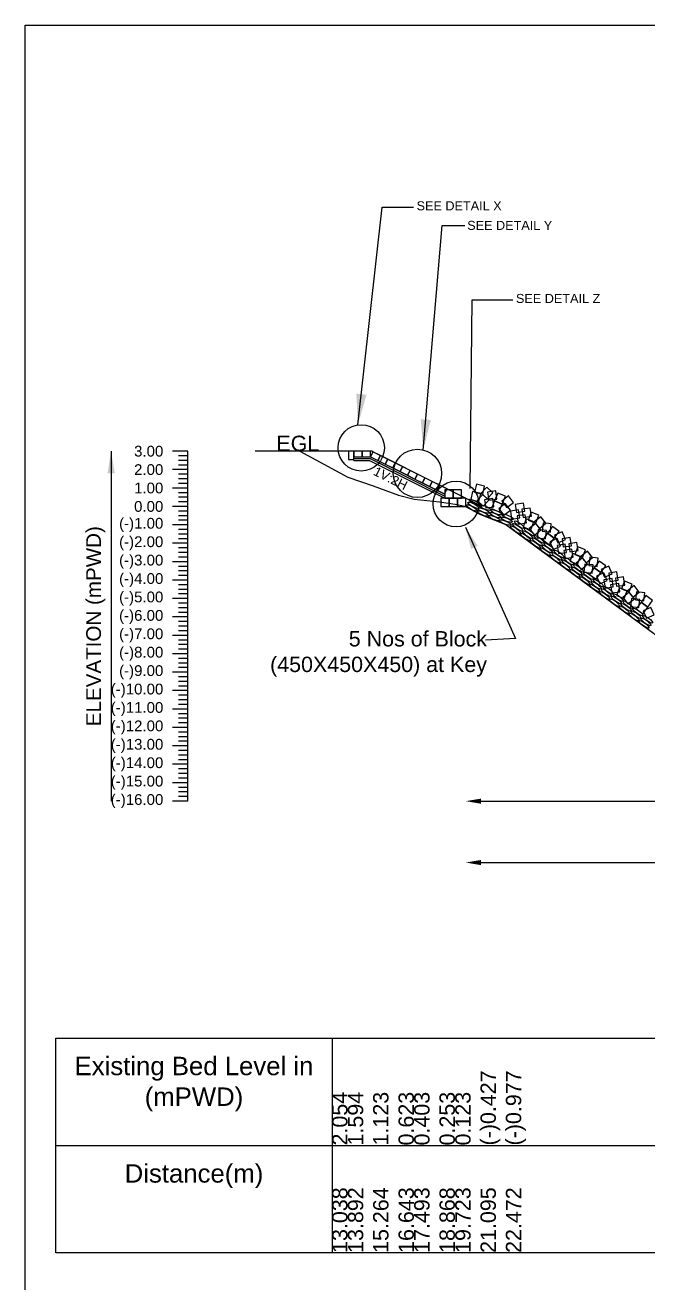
# Model space of a CAD drawing. Header units: inches. Extents: x 91231 to 269365, y -29123 to 27954.
# Drawn here: x 208552 to 210581, y -20583 to -16485 of the extents above; entities that cross this region are included whole.
import ezdxf

# ---------------------------------------------------------------- set-up
doc = ezdxf.new("R2010")
doc.units = ezdxf.units.IN
doc.header["$LTSCALE"] = 7
doc.header["$MEASUREMENT"] = 0
doc.header["$PDMODE"] = 3
for name, color, linetype, lineweight in [('Cross section Data Border', 7, 'Continuous', 9), ('Cross Section Labels', 7, 'Continuous', 9), ('Existing_Bed_Level for Xsection', 7, 'Continuous', 25), ('Long Section Labels', 7, 'Continuous', 9)]:
    doc.layers.add(name, color=color, linetype=linetype, lineweight=lineweight)
doc.styles.get("Standard").update_dxf_attribs({"font": 'arial.ttf'})
doc.dimstyles.new('Appron Lebeling Style', dxfattribs={"dimtxt": 50, "dimasz": 50, "dimexe": 0.18, "dimexo": 0.0625, "dimgap": 0.09, "dimtad": 0, "dimtih": 1, "dimtoh": 1, "dimdec": 4, "dimzin": 0, "dimdsep": 46, "dimtxsty": 'Standard', "dimcen": 0.09, "dimse1": 1, "dimse2": 1, "dimadec": 0, "dimazin": 0, "dimtfac": 1, "dimtdec": 4, "dimtofl": 0, "dimtmove": 0, "dimatfit": 3, "dimfxl": 1, "dimtolj": 1, "dimtzin": 0, "dimarcsym": 0})
doc.dimstyles.get("Standard").update_dxf_attribs({"dimtxt": 0.18, "dimasz": 0.18, "dimexe": 0.18, "dimexo": 0.0625, "dimgap": 0.09, "dimtad": 0, "dimtih": 1, "dimtoh": 1, "dimdec": 4, "dimzin": 0, "dimdsep": 46, "dimtxsty": 'Standard', "dimcen": 0.09, "dimadec": 0, "dimazin": 0, "dimtfac": 1, "dimtdec": 4, "dimtofl": 0, "dimtmove": 0, "dimatfit": 3, "dimfxl": 1, "dimtolj": 1, "dimtzin": 0, "dimarcsym": 0})

# ---------------------------------------------------------------- blocks, each defined once
blk = doc.blocks.new('*D7')
at = {"layer": 'Cross Section Labels', "color": 0, "lineweight": -2, "transparency": 16777216}
for p, q in [((210037.5, -19013.3), (211187, -19013.3)), ((212583.6, -19013.3), (211434.1, -19013.3))]:
    blk.add_line(p, q, dxfattribs=at)
at = {"layer": 'Cross Section Labels', "color": 0, "transparency": 16777216}
for points in [[(210037.5, -19005), (210037.5, -19021.7), (209987.5, -19013.3)], [(212583.6, -19005), (212583.6, -19021.7), (212633.6, -19013.3)]]:
    blk.add_solid(points, dxfattribs=at)
at = {"layer": 'Defpoints', "color": 0, "transparency": 16777216}
for p in [(209987.5, -18053.3), (212633.6, -18953.3), (212633.6, -19013.3)]:
    blk.add_point(p, dxfattribs=at)
at = {"layer": 'Cross Section Labels', "color": 0, "transparency": 16777216, "insert": (211310.5, -19013.3), "char_height": 50, "attachment_point": 5}
blk.add_mtext('\\A1;48.00 m', dxfattribs=at)
blk = doc.blocks.new('*D8')
at = {"layer": 'Cross Section Labels', "color": 0, "lineweight": -2, "transparency": 16777216}
for p, q in [((210037.5, -19213.3), (210954.9, -19213.3)), ((212583.6, -19213.3), (211666.2, -19213.3))]:
    blk.add_line(p, q, dxfattribs=at)
at = {"layer": 'Cross Section Labels', "color": 0, "transparency": 16777216}
for points in [[(210037.5, -19205), (210037.5, -19221.7), (209987.5, -19213.3)], [(212583.6, -19205), (212583.6, -19221.7), (212633.6, -19213.3)]]:
    blk.add_solid(points, dxfattribs=at)
at = {"layer": 'Defpoints', "color": 0, "transparency": 16777216}
for p in [(209987.5, -18053.3), (212633.6, -18953.3), (212633.6, -19213.3)]:
    blk.add_point(p, dxfattribs=at)
at = {"layer": 'Cross Section Labels', "color": 0, "transparency": 16777216, "insert": (211310.5, -19213.3), "char_height": 50, "attachment_point": 5}
blk.add_mtext('\\A1;Block @21.00 m³/m ^JGoo Bag @27.00 m³/m ', dxfattribs=at)

msp = doc.modelspace()

# ---------------------------------------------------------------- linework, layer by layer
at = {"layer": 'Cross section Data Border'}
msp.add_lwpolyline([(208652.30409, -19785.14958), (214882.06082, -19785.14958), (214882.06082, -20485.14958), (208652.30409, -20485.14958)], close=True, dxfattribs=at)
for points in [[(209552.30409, -19785.14958), (209552.30409, -20485.14958)], [(208652.30409, -20135.14958), (214882.06082, -20135.14958)]]:
    msp.add_lwpolyline(points, dxfattribs=at)
at = {"layer": 'Cross Section Labels'}
msp.add_lwpolyline([(208552.30409, -16485.14958), (218552.30409, -16485.14958), (218552.30409, -23556.14958), (208552.30409, -23556.14958)], close=True, dxfattribs=at)
msp.add_lwpolyline([(210002.13018, -17994.9812), (210008.04847, -17379.72926), (210140.57104, -17379.864)], dxfattribs=at)
for centre, radius in [((209647.32388, -17862.30396), 75.51259), ((209830.28739, -17945.42576), 78.80143), ((209955.88583, -18045.15304), 74.5334)]:
    msp.add_circle(centre, radius, dxfattribs=at)
at = {"layer": 'Existing_Bed_Level for Xsection'}
for points in [[(209681.50335, -17873.34958), (209301.58312, -17873.34958)], [(209446.92308, -17873.34958), (209603.54644, -17957.70958), (209685.86006, -17985.96958), (209768.59882, -18015.96958), (209819.57115, -18029.16958), (209902.07754, -18038.16958), (209953.38478, -18045.96958), (209984.90721, -18051.96958), (210035.70119, -18078.96958), (210118.33211, -18111.96958), (210598.76988, -18466.14958), (210679.65946, -18546.54958), (210849.32662, -18608.34958), (211022.19873, -18711.54958), (211236.57638, -18801.54958), (211443.20013, -18858.54958), (211612.88566, -18895.74958), (211784.96249, -18910.74958), (211952.26315, -18931.14958), (212165.17285, -18942.54958), (212382.47818, -18949.74958), (212681.52125, -18953.94958)], [(210041.50335, -18053.34958), (209685.30397, -17875.24989), (209681.50335, -17873.34958), (209677.25412, -17873.34958), (209623.25412, -17873.34958)], [(209623.25412, -17891.34958), (209677.25412, -17891.34958), (209920.00335, -18012.72419)], [(209623.25412, -17897.34958), (209675.83771, -17897.34958), (209920.00335, -18019.43239)], [(209623.25412, -17903.34958), (209674.42131, -17903.34958), (209920.00335, -18026.1406)]]:
    msp.add_lwpolyline(points, dxfattribs=at)
at = {"layer": 'Long Section Labels'}
msp.add_line((209623.25412, -17903.34958), (209623.25412, -17900.34958), dxfattribs=at)
for points in [[(209082.33642, -17873.34958), (209032.33642, -17873.34958)], [(209082.33642, -17888.34958), (209052.33642, -17888.34958)], [(209082.33642, -17903.34958), (209052.33642, -17903.34958)], [(209082.33642, -19013.34958), (209082.33642, -18953.34958), (209082.33642, -18893.34958), (209082.33642, -18833.34958), (209082.33642, -18773.34958), (209082.33642, -18713.34958), (209082.33642, -18653.34958), (209082.33642, -18593.34958), (209082.33642, -18533.34958), (209082.33642, -18473.34958), (209082.33642, -18413.34958), (209082.33642, -18353.34958), (209082.33642, -18293.34958), (209082.33642, -18233.34958), (209082.33642, -18173.34958), (209082.33642, -18113.34958), (209082.33642, -18053.34958), (209082.33642, -17993.34958), (209082.33642, -17933.34958), (209082.33642, -17873.34958)], [(209082.33642, -17933.34958), (209032.33642, -17933.34958)], [(209082.33642, -17918.34958), (209052.33642, -17918.34958)], [(209082.33642, -17948.34958), (209052.33642, -17948.34958)], [(209082.33642, -17963.34958), (209052.33642, -17963.34958)], [(209082.33642, -17978.34958), (209052.33642, -17978.34958)], [(209082.33642, -17993.34958), (209032.33642, -17993.34958)], [(209082.33642, -18008.34958), (209052.33642, -18008.34958)], [(209082.33642, -18023.34958), (209052.33642, -18023.34958)], [(209082.33642, -18053.34958), (209032.33642, -18053.34958)], [(209082.33642, -18038.34958), (209052.33642, -18038.34958)], [(209082.33642, -18068.34958), (209052.33642, -18068.34958)], [(209082.33642, -18083.34958), (209052.33642, -18083.34958)], [(209082.33642, -18098.34958), (209052.33642, -18098.34958)], [(209082.33642, -18113.34958), (209032.33642, -18113.34958)], [(209082.33642, -18128.34958), (209052.33642, -18128.34958)], [(209082.33642, -18143.34958), (209052.33642, -18143.34958)], [(209082.33642, -18173.34958), (209032.33642, -18173.34958)], [(209082.33642, -18158.34958), (209052.33642, -18158.34958)], [(209082.33642, -18188.34958), (209052.33642, -18188.34958)], [(209082.33642, -18233.34958), (209032.33642, -18233.34958)], [(209082.33642, -18203.34958), (209052.33642, -18203.34958)], [(209082.33642, -18218.34958), (209052.33642, -18218.34958)], [(209082.33642, -18248.34958), (209052.33642, -18248.34958)], [(209082.33642, -18263.34958), (209052.33642, -18263.34958)], [(209082.33642, -18293.34958), (209032.33642, -18293.34958)], [(209082.33642, -18278.34958), (209052.33642, -18278.34958)], [(209082.33642, -18308.34958), (209052.33642, -18308.34958)], [(209082.33642, -18353.34958), (209032.33642, -18353.34958)], [(209082.33642, -18323.34958), (209052.33642, -18323.34958)], [(209082.33642, -18338.34958), (209052.33642, -18338.34958)], [(209082.33642, -18368.34958), (209052.33642, -18368.34958)], [(209082.33642, -18383.34958), (209052.33642, -18383.34958)], [(209082.33642, -18413.34958), (209032.33642, -18413.34958)], [(209082.33642, -18398.34958), (209052.33642, -18398.34958)], [(209082.33642, -18428.34958), (209052.33642, -18428.34958)], [(209082.33642, -18473.34958), (209032.33642, -18473.34958)], [(209082.33642, -18443.34958), (209052.33642, -18443.34958)], [(209082.33642, -18458.34958), (209052.33642, -18458.34958)], [(209082.33642, -18488.34958), (209052.33642, -18488.34958)], [(209082.33642, -18503.34958), (209052.33642, -18503.34958)], [(209082.33642, -18518.34958), (209052.33642, -18518.34958)], [(209082.33642, -18533.34958), (209032.33642, -18533.34958)], [(209082.33642, -18548.34958), (209052.33642, -18548.34958)], [(209082.33642, -18593.34958), (209032.33642, -18593.34958)], [(209082.33642, -18563.34958), (209052.33642, -18563.34958)], [(209082.33642, -18578.34958), (209052.33642, -18578.34958)], [(209082.33642, -18608.34958), (209052.33642, -18608.34958)], [(209082.33642, -18623.34958), (209052.33642, -18623.34958)], [(209082.33642, -18638.34958), (209052.33642, -18638.34958)], [(209082.33642, -18653.34958), (209032.33642, -18653.34958)], [(209082.33642, -18668.34958), (209052.33642, -18668.34958)], [(209082.33642, -18683.34958), (209052.33642, -18683.34958)], [(209082.33642, -18713.34958), (209032.33642, -18713.34958)], [(209082.33642, -18698.34958), (209052.33642, -18698.34958)], [(209082.33642, -18728.34958), (209052.33642, -18728.34958)], [(209082.33642, -18743.34958), (209052.33642, -18743.34958)], [(209082.33642, -18758.34958), (209052.33642, -18758.34958)], [(209082.33642, -18773.34958), (209032.33642, -18773.34958)], [(209082.33642, -18788.34958), (209052.33642, -18788.34958)], [(209082.33642, -18803.34958), (209052.33642, -18803.34958)], [(209082.33642, -18833.34958), (209032.33642, -18833.34958)], [(209082.33642, -18818.34958), (209052.33642, -18818.34958)], [(209082.33642, -18848.34958), (209052.33642, -18848.34958)], [(209082.33642, -18863.34958), (209052.33642, -18863.34958)], [(209082.33642, -18878.34958), (209052.33642, -18878.34958)], [(209082.33642, -18893.34958), (209032.33642, -18893.34958)], [(209082.33642, -18908.34958), (209052.33642, -18908.34958)], [(209082.33642, -18923.34958), (209052.33642, -18923.34958)], [(209082.33642, -18953.34958), (209032.33642, -18953.34958)], [(209082.33642, -18938.34958), (209052.33642, -18938.34958)], [(209082.33642, -18968.34958), (209052.33642, -18968.34958)], [(209082.33642, -18983.34958), (209052.33642, -18983.34958)], [(209082.33642, -18998.34958), (209052.33642, -18998.34958)], [(209082.33642, -19013.34958), (209032.33642, -19013.34958)]]:
    msp.add_lwpolyline(points, dxfattribs=at)
for points in [[(209623.25412, -17873.34958), (209605.25412, -17873.34958), (209605.25412, -17900.34958), (209623.25412, -17900.34958)], [(209650.25412, -17873.34958), (209623.25412, -17873.34958), (209623.25412, -17891.34958), (209650.25412, -17891.34958)], [(209677.25412, -17873.34958), (209650.25412, -17873.34958), (209650.25412, -17891.34958), (209677.25412, -17891.34958)], [(209709.4535, -17887.32465), (209685.30397, -17875.24989), (209677.25412, -17891.34958), (209701.40366, -17903.42434)], [(209733.60303, -17899.39942), (209709.4535, -17887.32465), (209701.40366, -17903.42434), (209725.55319, -17915.49911)], [(209757.75257, -17911.47419), (209733.60303, -17899.39942), (209725.55319, -17915.49911), (209749.70272, -17927.57388)], [(209781.9021, -17923.54896), (209757.75257, -17911.47419), (209749.70272, -17927.57388), (209773.85226, -17939.64864)], [(209806.05164, -17935.62372), (209781.9021, -17923.54896), (209773.85226, -17939.64864), (209798.00179, -17951.72341)], [(209830.20117, -17947.69849), (209806.05164, -17935.62372), (209798.00179, -17951.72341), (209822.15133, -17963.79818)], [(209854.35071, -17959.77326), (209830.20117, -17947.69849), (209822.15133, -17963.79818), (209846.30086, -17975.87295)], [(209878.50024, -17971.84802), (209854.35071, -17959.77326), (209846.30086, -17975.87295), (209870.45039, -17987.94771)], [(209902.64977, -17983.92279), (209878.50024, -17971.84802), (209870.45039, -17987.94771), (209894.59993, -18000.02248)], [(209926.79931, -17995.99756), (209902.64977, -17983.92279), (209894.59993, -18000.02248), (209918.74946, -18012.09725)], [(210048.98357, -17986.78225), (210022.67364, -17980.71694), (210016.60833, -18007.02686), (210042.91825, -18013.09218)], [(209933.50335, -18026.34958), (209906.50335, -18026.34958), (209906.50335, -18053.34958), (209933.50335, -18053.34958)], [(209947.00335, -17999.34958), (209920.00335, -17999.34958), (209920.00335, -18026.34958), (209947.00335, -18026.34958)], [(209960.50335, -18026.34958), (209933.50335, -18026.34958), (209933.50335, -18053.34958), (209960.50335, -18053.34958)], [(209974.00335, -17999.34958), (209947.00335, -17999.34958), (209947.00335, -18026.34958), (209974.00335, -18026.34958)], [(209987.50335, -18026.34958), (209960.50335, -18026.34958), (209960.50335, -18053.34958), (209987.50335, -18053.34958)], [(210036.31063, -18010.62333), (210010.00071, -18004.55801), (210003.93539, -18030.86793), (210030.24531, -18036.93325)], [(210063.04439, -18032.75386), (210043.29938, -18014.33826), (210024.88377, -18034.08327), (210044.62879, -18052.49887)], [(210075.71733, -18008.91279), (210055.97231, -17990.49719), (210037.55671, -18010.2422), (210057.30173, -18028.6578)], [(210075.4896, -18027.51854), (210048.76535, -18031.36746), (210052.61427, -18058.09172), (210079.33853, -18054.24279)], [(210085.50345, -18002.44419), (210058.77919, -18006.29312), (210062.62812, -18033.01737), (210089.35237, -18029.16844)], [(210116.68423, -18020.21438), (210091.60988, -18010.20053), (210081.59603, -18035.27488), (210106.67038, -18045.28873)], [(210143.17458, -18039.99778), (210126.45379, -18018.79837), (210105.25437, -18035.51917), (210121.97517, -18056.71858)], [(210106.67038, -18045.28873), (210081.59603, -18035.27488), (210071.58218, -18060.34922), (210096.65653, -18070.36307)], [(210133.16073, -18065.07213), (210116.43994, -18043.87272), (210095.24053, -18060.59351), (210111.96132, -18081.79292)], [(210159.81111, -18064.0407), (210133.11324, -18068.06858), (210137.14112, -18094.76645), (210163.83898, -18090.73857)], [(210175.83256, -18042.30793), (210149.13469, -18046.33581), (210153.16257, -18073.03368), (210179.86044, -18069.0058)], [(210201.60222, -18085.01502), (210197.55309, -18058.32036), (210170.85843, -18062.3695), (210174.90757, -18089.06416)], [(210185.58077, -18106.74778), (210181.53163, -18080.05313), (210154.83698, -18084.10227), (210158.88612, -18110.79692)], [(210209.4349, -18103.79886), (210184.29402, -18093.95322), (210174.44839, -18119.09409), (210199.58926, -18128.93973)], [(210225.45635, -18082.06609), (210200.31548, -18072.22046), (210190.46984, -18097.36133), (210215.61071, -18107.20697)], [(210232.64696, -18129.59914), (210215.80561, -18108.49537), (210194.70185, -18125.33672), (210211.5432, -18146.44049)], [(210248.66842, -18107.86637), (210231.82707, -18086.76261), (210210.7233, -18103.60395), (210227.56465, -18124.70772)], [(210266.35598, -18109.85393), (210239.52593, -18106.82926), (210236.50127, -18133.65931), (210263.33131, -18136.68397)], [(210250.33453, -18131.58669), (210223.50448, -18128.56202), (210220.47981, -18155.39207), (210247.30986, -18158.41674)], [(210276.01704, -18156.65518), (210254.28428, -18140.63372), (210238.26283, -18162.36649), (210259.99559, -18178.38794)], [(210292.0385, -18134.92241), (210270.30573, -18118.90096), (210254.28428, -18140.63372), (210276.01704, -18156.65518)], [(210312.6742, -18160.75436), (210301.84899, -18136.01947), (210277.1141, -18146.84468), (210287.93931, -18171.57957)], [(210296.65275, -18182.48712), (210285.82754, -18157.75223), (210261.09265, -18168.57745), (210271.91786, -18193.31234)], [(210311.94046, -18176.19086), (210285.24259, -18180.21874), (210289.27047, -18206.91661), (210315.96834, -18202.88873)], [(210327.96191, -18154.4581), (210301.26404, -18158.48598), (210305.29192, -18185.18385), (210331.98979, -18181.15597)], [(210337.71013, -18218.89795), (210333.66099, -18192.20329), (210306.96634, -18196.25243), (210311.01547, -18222.94708)], [(210353.73158, -18197.16518), (210349.68244, -18170.47053), (210322.98779, -18174.51967), (210327.03693, -18201.21432)], [(210377.5857, -18194.21626), (210352.44483, -18184.37062), (210342.59919, -18209.51149), (210367.74007, -18219.35713)], [(210361.56425, -18215.94902), (210336.42338, -18206.10339), (210326.57774, -18231.24426), (210351.71861, -18241.0899)], [(210384.77632, -18241.7493), (210367.93497, -18220.64553), (210346.8312, -18237.48688), (210363.67255, -18258.59065)], [(210400.79777, -18220.01654), (210383.95642, -18198.91277), (210362.85266, -18215.75412), (210379.694, -18236.85789)], [(210418.48534, -18222.00409), (210391.65529, -18218.97942), (210388.63062, -18245.80947), (210415.46067, -18248.83414)], [(210444.16785, -18247.07257), (210422.43509, -18231.05112), (210406.41363, -18252.78389), (210428.1464, -18268.80534)], [(210402.46388, -18243.73686), (210375.63384, -18240.71219), (210372.60917, -18267.54223), (210399.43922, -18270.5669)], [(210428.1464, -18268.80534), (210406.41363, -18252.78389), (210390.39218, -18274.51665), (210412.12495, -18290.53811)], [(210448.78211, -18294.63729), (210437.95689, -18269.9024), (210413.22201, -18280.72761), (210424.04722, -18305.4625)], [(210464.80356, -18272.90452), (210453.97835, -18248.16963), (210429.24346, -18258.99485), (210440.06867, -18283.72973)], [(210480.09127, -18266.60826), (210453.3934, -18270.63614), (210457.42128, -18297.33401), (210484.11915, -18293.30613)], [(210464.06982, -18288.34103), (210437.37195, -18292.36891), (210441.39983, -18319.06677), (210468.0977, -18315.0389)], [(210489.83948, -18331.04811), (210485.79034, -18304.35346), (210459.09569, -18308.40259), (210463.14483, -18335.09725)], [(210505.86093, -18309.31534), (210501.8118, -18282.62069), (210475.11714, -18286.66983), (210479.16628, -18313.36448)], [(210529.71506, -18306.36642), (210504.57419, -18296.52078), (210494.72855, -18321.66166), (210519.86942, -18331.50729)], [(210552.92713, -18332.1667), (210536.08578, -18311.06293), (210514.98201, -18327.90428), (210531.82336, -18349.00805)], [(210513.69361, -18328.09919), (210488.55273, -18318.25355), (210478.7071, -18343.39442), (210503.84797, -18353.24006)], [(210536.90567, -18353.89947), (210520.06433, -18332.7957), (210498.96056, -18349.63705), (210515.80191, -18370.74081)], [(210554.59324, -18355.88702), (210527.76319, -18352.86235), (210524.73852, -18379.6924), (210551.56857, -18382.71707)], [(210570.61469, -18334.15425), (210543.78464, -18331.12959), (210540.75998, -18357.95963), (210567.59002, -18360.9843)], [(210596.29721, -18359.22274), (210574.56444, -18343.20129), (210558.54299, -18364.93405), (210580.27576, -18380.9555)], [(210580.27576, -18380.9555), (210558.54299, -18364.93405), (210542.52154, -18386.66682), (210564.2543, -18402.68827)], [(210600.91146, -18406.78745), (210590.08625, -18382.05256), (210565.35136, -18392.87777), (210576.17657, -18417.61266)]]:
    msp.add_lwpolyline(points, close=True, dxfattribs=at)
for centre, major_axis in [((210017.10403, -18040.20535), (17.6318, -9.37234)), ((210007.52892, -18058.2186), (17.6318, -9.37234)), ((210012.31647, -18049.21198), (17.6318, -9.37234)), ((210042.53324, -18076.2064), (18.54387, -7.4058)), ((210046.31625, -18066.73387), (18.54387, -7.4058)), ((210050.09926, -18057.26134), (18.54387, -7.4058)), ((210087.187, -18072.07293), (18.54387, -7.4058)), ((210079.62098, -18091.01799), (18.54387, -7.4058)), ((210083.40399, -18081.54546), (18.54387, -7.4058)), ((210116.70873, -18105.82959), (18.54387, -7.4058)), ((210120.49174, -18096.35705), (18.54387, -7.4058)), ((210124.27475, -18086.88452), (18.54387, -7.4058)), ((210156.50964, -18121.10599), (16.07259, -11.84875)), ((210162.56219, -18112.89583), (16.07259, -11.84875)), ((210150.45709, -18129.31614), (16.07259, -11.84875)), ((210182.60226, -18153.01365), (16.07259, -11.84875)), ((210188.65481, -18144.8035), (16.07259, -11.84875)), ((210194.70736, -18136.59334), (16.07259, -11.84875)), ((210226.85254, -18160.29085), (16.07259, -11.84875)), ((210214.74744, -18176.71116), (16.07259, -11.84875)), ((210220.79999, -18168.501), (16.07259, -11.84875)), ((210246.89261, -18200.40867), (16.07259, -11.84875)), ((210252.94516, -18192.19851), (16.07259, -11.84875)), ((210258.99771, -18183.98835), (16.07259, -11.84875)), ((210279.03779, -18224.10617), (16.07259, -11.84875)), ((210285.09034, -18215.89602), (16.07259, -11.84875)), ((210291.14288, -18207.68586), (16.07259, -11.84875)), ((210311.18296, -18247.80368), (16.07259, -11.84875)), ((210317.23551, -18239.59353), (16.07259, -11.84875)), ((210323.28806, -18231.38337), (16.07259, -11.84875)), ((210343.32814, -18271.50119), (16.07259, -11.84875)), ((210349.38068, -18263.29103), (16.07259, -11.84875)), ((210355.43323, -18255.08088), (16.07259, -11.84875)), ((210381.52586, -18286.98854), (16.07259, -11.84875)), ((210387.57841, -18278.77839), (16.07259, -11.84875)), ((210375.47331, -18295.1987), (16.07259, -11.84875)), ((210407.61848, -18318.8962), (16.07259, -11.84875)), ((210413.67103, -18310.68605), (16.07259, -11.84875)), ((210419.72358, -18302.47589), (16.07259, -11.84875)), ((210451.86876, -18326.1734), (16.07259, -11.84875)), ((210439.76366, -18342.59371), (16.07259, -11.84875)), ((210445.81621, -18334.38356), (16.07259, -11.84875)), ((210471.90883, -18366.29122), (16.07259, -11.84875)), ((210477.96138, -18358.08106), (16.07259, -11.84875)), ((210484.01393, -18349.87091), (16.07259, -11.84875)), ((210504.05401, -18389.98873), (16.07259, -11.84875)), ((210510.10656, -18381.77857), (16.07259, -11.84875)), ((210516.1591, -18373.56842), (16.07259, -11.84875)), ((210542.25173, -18405.47608), (16.07259, -11.84875)), ((210548.30428, -18397.26592), (16.07259, -11.84875)), ((210536.19918, -18413.68623), (16.07259, -11.84875)), ((210568.34436, -18437.38374), (16.07259, -11.84875)), ((210574.3969, -18429.17359), (16.07259, -11.84875)), ((210580.44945, -18420.96343), (16.07259, -11.84875))]:
    msp.add_ellipse(centre, major_axis=major_axis, ratio=0.255, dxfattribs=at)

# ---------------------------------------------------------------- texts
at = {"layer": 'Cross section Data Border', "char_height": 60, "width": 800, "attachment_point": 5}
for s, insert in [('Existing Bed Level in (mPWD)', (209102.30409, -19935.14958)), ('Distance(m)', (209102.30409, -20235.14958))]:
    msp.add_mtext(s, dxfattribs=dict(at, insert=insert))
at = {"layer": 'Cross Section Labels'}
for s, p in [('SEE DETAIL X', (209827.47039, -17088.45666)), ('SEE DETAIL Y', (209992.28226, -17152.19909)), ('SEE DETAIL Z', (210151.2065, -17390.3065))]:
    msp.add_text(s, height=29.5, dxfattribs=at).set_placement(p)
at = {"layer": 'Cross Section Labels', "char_height": 50}
for s, insert, attachment_point in [('EGL', (209510.49868, -17873.34958), 9), ('5 Nos of Block ^J(450X450X450) at Key', (210056.80841, -18533.55223), 6)]:
    msp.add_mtext(s, dxfattribs=dict(at, insert=insert, attachment_point=attachment_point))
at = {"layer": 'Cross Section Labels', "insert": (209749.57506, -17948.06254), "char_height": 30, "attachment_point": 2, "rotation": 333.43494882}
msp.add_mtext('1V:2H', dxfattribs=at)
at = {"layer": 'Long Section Labels', "char_height": 35, "attachment_point": 6}
for s, insert in [('3.00', (209002.33642, -17873.34958)), ('2.00', (209002.33642, -17933.34958)), ('1.00', (209002.33642, -17993.34958)), ('0.00', (209002.33642, -18053.34958)), ('(-)1.00', (209002.33642, -18113.34958)), ('(-)2.00', (209002.33642, -18173.34958)), ('(-)3.00', (209002.33642, -18233.34958)), ('(-)4.00', (209002.33642, -18293.34958)), ('(-)5.00', (209002.33642, -18353.34958)), ('(-)6.00', (209002.33642, -18413.34958)), ('(-)7.00', (209002.33642, -18473.34958)), ('(-)8.00', (209002.33642, -18533.34958)), ('(-)9.00', (209002.33642, -18593.34958)), ('(-)10.00', (209002.33642, -18653.34958)), ('(-)11.00', (209002.33642, -18713.34958)), ('(-)12.00', (209002.33642, -18773.34958)), ('(-)13.00', (209002.33642, -18833.34958)), ('(-)14.00', (209002.33642, -18893.34958)), ('(-)15.00', (209002.33642, -18953.34958)), ('(-)16.00', (209002.33642, -19013.34958))]:
    msp.add_mtext(s, dxfattribs=dict(at, insert=insert))
at = {"layer": 'Long Section Labels', "rotation": 90}
for s, insert, char_height, attachment_point in [('ELEVATION (mPWD)', (208782.33642, -18443.34958), 48, 5), ('(-)0.427', (210035.70119, -20135.14958), 50, 1), ('(-)0.977', (210118.33211, -20135.14958), 50, 1), ('2.054', (209552.30409, -20135.14958), 50, 1), ('1.594', (209603.54644, -20135.14958), 50, 1), ('1.123', (209685.86006, -20135.14958), 50, 1), ('0.623', (209768.59882, -20135.14958), 50, 1), ('0.403', (209819.57115, -20135.14958), 50, 1), ('0.253', (209902.07754, -20135.14958), 50, 1), ('0.123', (209953.38478, -20135.14958), 50, 1), ('13.038', (209552.30409, -20485.14958), 50, 1), ('13.892', (209603.54644, -20485.14958), 50, 1), ('15.264', (209685.86006, -20485.14958), 50, 1), ('16.643', (209768.59882, -20485.14958), 50, 1), ('17.493', (209819.57115, -20485.14958), 50, 1), ('18.868', (209902.07754, -20485.14958), 50, 1), ('19.723', (209953.38478, -20485.14958), 50, 1), ('21.095', (210035.70119, -20485.14958), 50, 1), ('22.472', (210118.33211, -20485.14958), 50, 1)]:
    msp.add_mtext(s, dxfattribs=dict(at, insert=insert, char_height=char_height, attachment_point=attachment_point))

# ---------------------------------------------------------------- dimensions: what is measured, and where the dimension line sits
at = {"layer": 'Cross Section Labels'}
for base, text, picture, middle in [((212633.59093, -19013.34958), '48.00 m', '*D7', (211310.54714, -19013.34958)), ((212633.59093, -19213.34958), 'Block @21.00 m³/m ^JGoo Bag @27.00 m³/m ', '*D8', (211310.54714, -19213.34958))]:
    dim = msp.add_linear_dim(base=base, p1=(209987.50335, -18053.34958), p2=(212633.59093, -18953.2764), text=text, dimstyle='Appron Lebeling Style', dxfattribs=at)
    dim.commit()
    dim.dimension.update_dxf_attribs({"geometry": picture, "text_midpoint": middle})

# ---------------------------------------------------------------- leaders
for points, override in [([(209636.58008, -17786.79287), (209714.88866, -17078.51711), (209817.7227, -17078.41824)], {"dimasz": 100, "dimgap": 0.09, "dimtad": 0}), ([(209849.04355, -17869.79442), (209910.29646, -17137.45941), (209984.39306, -17137.86667)], {"dimasz": 100, "dimgap": 0.09, "dimtad": 0}), ([(209986.29212, -18120.91571), (210149.60757, -18483.5876), (210051.42263, -18488.46759)], {"dimasz": 72})]:
    msp.add_leader(points, dimstyle='Standard', override=override, dxfattribs=at)
at = {"layer": 'Long Section Labels'}
msp.add_leader([(208832.33642, -17873.34958), (208832.33642, -19013.34958)], dimstyle='Standard', override={"dimasz": 72}, dxfattribs=at)

doc.saveas('drawing.dxf')
